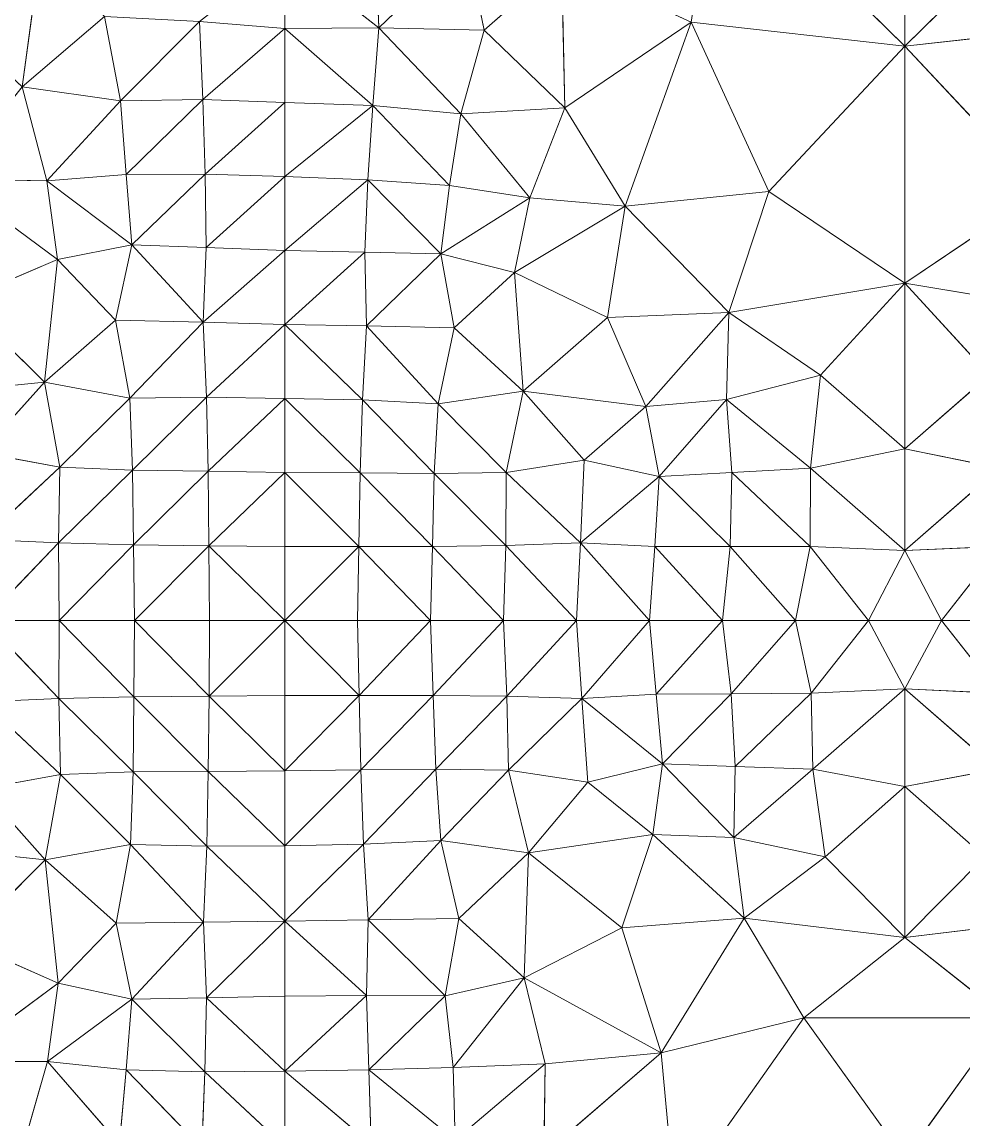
# Model space of a CAD drawing. Header units: metres. Extents: x 0 to 8, y 0 to 4.
# Drawn here: x 0.8941 to 1.2734, y 1.7989 to 2.2414 of the extents above; entities that cross this region are included whole.
import ezdxf

# ---------------------------------------------------------------- set-up
doc = ezdxf.new("R2010")
doc.units = ezdxf.units.M
doc.header["$MEASUREMENT"] = 0
for name, color, linetype, lineweight in [('DL_FE_MESH', 134, 'Continuous', 0), ('DL_FE_MESH_CELLS_3', 132, 'Continuous', 0), ('DL_FE_MESH_CELLS_4', 132, 'Continuous', 0), ('DL_FE_MESH_CELLS_6', 132, 'Continuous', 0), ('DL_FE_MESH_CELLS_7', 132, 'Continuous', 0), ('DL_TOPOLOGY', 7, 'Continuous', 0)]:
    doc.layers.add(name, color=color, linetype=linetype, lineweight=lineweight)

msp = doc.modelspace()

# ---------------------------------------------------------------- linework, layer by layer
at = {"layer": 'DL_FE_MESH'}
for p, q in [((1.16381, 2.24128), (1.17392, 2.30652)), ((1.25, 2.23162), (1.17392, 2.30652)), ((1.32608, 2.30652), (1.25, 2.23162)), ((1.25, 2.23162), (1.25, 2.30425)), ((0.90191, 2.27223), (0.89422, 2.21527)), ((1.038, 2.23905), (1.03659, 2.2714)), ((1.07322, 2.27305), (1.038, 2.23905)), ((1.08039, 2.23814), (1.07322, 2.27305)), ((1.038, 2.23905), (1, 2.26866)), ((1.08039, 2.23814), (1.11163, 2.26553)), ((1.11163, 2.26553), (1.11298, 2.20674)), ((1.16381, 2.24128), (1.11163, 2.26553)), ((0.89422, 2.21527), (0.85321, 2.25358)), ((0.89422, 2.21527), (0.92739, 2.24364)), ((0.93379, 2.20954), (0.92739, 2.24364)), ((0.96571, 2.24154), (0.93379, 2.20954)), ((1, 2.23881), (0.96571, 2.24154)), ((0.96571, 2.24154), (0.96695, 2.21014)), ((1, 2.23881), (1.038, 2.23905)), ((1.03551, 2.20765), (1.038, 2.23905)), ((1.038, 2.23905), (1.08039, 2.23814)), ((1.07094, 2.20431), (1.038, 2.23905)), ((1.11298, 2.20674), (1.16381, 2.24128)), ((1.13729, 2.16714), (1.16381, 2.24128)), ((1.19519, 2.17305), (1.16381, 2.24128)), ((1.16381, 2.24128), (1.25, 2.23162)), ((1.25, 2.23162), (1.33619, 2.24128)), ((0.96695, 2.21014), (1, 2.23881)), ((1.03551, 2.20765), (1, 2.23881)), ((1.07094, 2.20431), (1.08039, 2.23814)), ((1.11298, 2.20674), (1.08039, 2.23814)), ((1.19519, 2.17305), (1.25, 2.23162)), ((1.25, 2.23162), (1.25, 2.13606)), ((1.30481, 2.17305), (1.25, 2.23162)), ((0.86463, 2.17802), (0.89422, 2.21527)), ((0.90416, 2.17736), (0.89422, 2.21527)), ((0.93379, 2.20954), (0.89422, 2.21527)), ((0.93379, 2.20954), (0.90416, 2.17736)), ((0.93379, 2.20954), (0.96695, 2.21014)), ((0.93614, 2.17984), (0.93379, 2.20954)), ((0.96695, 2.21014), (0.93614, 2.17984)), ((1, 2.20896), (0.96695, 2.21014)), ((0.96695, 2.21014), (0.96793, 2.17998)), ((0.96793, 2.17998), (1, 2.20896)), ((1, 2.20896), (1.03551, 2.20765)), ((1.03551, 2.20765), (1, 2.1791)), ((1.03347, 2.17779), (1.03551, 2.20765)), ((1.03551, 2.20765), (1.07094, 2.20431)), ((1.06641, 2.17538), (1.03551, 2.20765)), ((1.06641, 2.17538), (1.07094, 2.20431)), ((1.07094, 2.20431), (1.11298, 2.20674)), ((1.09876, 2.17051), (1.07094, 2.20431)), ((1.09876, 2.17051), (1.11298, 2.20674)), ((1.13729, 2.16714), (1.11298, 2.20674)), ((0.9084, 2.1456), (0.86463, 2.17802)), ((0.90416, 2.17736), (0.86463, 2.17802)), ((0.90416, 2.17736), (0.93614, 2.17984)), ((0.9084, 2.1456), (0.90416, 2.17736)), ((0.93831, 2.15147), (0.90416, 2.17736)), ((0.93614, 2.17984), (0.96793, 2.17998)), ((0.93831, 2.15147), (0.93614, 2.17984)), ((0.96793, 2.17998), (0.93831, 2.15147)), ((1, 2.1791), (0.96793, 2.17998)), ((0.96793, 2.17998), (0.96836, 2.15042)), ((0.96836, 2.15042), (1, 2.1791)), ((1, 2.1791), (1.03347, 2.17779)), ((1.03347, 2.17779), (1, 2.14925)), ((1.0323, 2.14861), (1.03347, 2.17779)), ((1.03347, 2.17779), (1.06641, 2.17538)), ((1.06291, 2.14788), (1.03347, 2.17779)), ((1.06291, 2.14788), (1.06641, 2.17538)), ((1.06641, 2.17538), (1.09876, 2.17051)), ((1.13729, 2.16714), (1.19519, 2.17305)), ((1.17906, 2.12422), (1.19519, 2.17305)), ((1.25, 2.13606), (1.19519, 2.17305)), ((1.25, 2.13606), (1.30481, 2.17305)), ((1.09876, 2.17051), (1.06291, 2.14788)), ((1.09258, 2.14041), (1.09876, 2.17051)), ((1.09876, 2.17051), (1.13729, 2.16714)), ((1.09258, 2.14041), (1.13729, 2.16714)), ((1.13014, 2.12226), (1.13729, 2.16714)), ((1.17906, 2.12422), (1.13729, 2.16714)), ((0.9084, 2.1456), (0.93831, 2.15147)), ((0.93183, 2.12119), (0.93831, 2.15147)), ((0.93831, 2.15147), (0.96836, 2.15042)), ((0.96712, 2.12037), (0.93831, 2.15147)), ((0.96836, 2.15042), (0.96712, 2.12037)), ((0.96712, 2.12037), (1, 2.14925)), ((1, 2.14925), (0.96836, 2.15042)), ((1, 2.14925), (1.0323, 2.14861)), ((1.0323, 2.14861), (1, 2.1194)), ((1.03299, 2.11885), (1.0323, 2.14861)), ((1.0323, 2.14861), (1.06291, 2.14788)), ((1.06291, 2.14788), (1.03299, 2.11885)), ((1.0683, 2.118), (1.06291, 2.14788)), ((1.06291, 2.14788), (1.09258, 2.14041)), ((0.86987, 2.12913), (0.9084, 2.1456)), ((0.9084, 2.1456), (0.90313, 2.09606)), ((0.93183, 2.12119), (0.9084, 2.1456)), ((1.0683, 2.118), (1.09258, 2.14041)), ((1.09258, 2.14041), (1.09609, 2.09256)), ((1.13014, 2.12226), (1.09258, 2.14041)), ((1.17906, 2.12422), (1.25, 2.13606)), ((1.216, 2.09891), (1.25, 2.13606)), ((1.25, 2.13606), (1.25, 2.06918)), ((1.284, 2.09891), (1.25, 2.13606)), ((1.32094, 2.12422), (1.25, 2.13606)), ((0.90313, 2.09606), (0.86987, 2.12913)), ((1.13014, 2.12226), (1.17906, 2.12422)), ((1.14563, 2.08629), (1.17906, 2.12422)), ((1.17812, 2.08911), (1.17906, 2.12422)), ((1.17906, 2.12422), (1.216, 2.09891)), ((0.90313, 2.09606), (0.93183, 2.12119)), ((0.93759, 2.08965), (0.93183, 2.12119)), ((0.93183, 2.12119), (0.96712, 2.12037)), ((0.96712, 2.12037), (0.93759, 2.08965)), ((1, 2.1194), (0.96712, 2.12037)), ((0.96712, 2.12037), (0.96842, 2.09003)), ((1.09609, 2.09256), (1.13014, 2.12226)), ((1.14563, 2.08629), (1.13014, 2.12226)), ((0.96842, 2.09003), (1, 2.1194)), ((1, 2.1194), (1.03299, 2.11885)), ((1.03133, 2.08894), (1, 2.1194)), ((1.03133, 2.08894), (1.03299, 2.11885)), ((1.03299, 2.11885), (1.0683, 2.118)), ((1.06186, 2.08745), (1.03299, 2.11885)), ((1.06186, 2.08745), (1.0683, 2.118)), ((1.09609, 2.09256), (1.0683, 2.118)), ((1.17812, 2.08911), (1.216, 2.09891)), ((1.21201, 2.06147), (1.216, 2.09891)), ((1.25, 2.06918), (1.216, 2.09891)), ((1.25, 2.06918), (1.284, 2.09891)), ((0.90313, 2.09606), (0.85319, 2.09114)), ((0.87762, 2.06772), (0.90313, 2.09606)), ((0.90313, 2.09606), (0.90938, 2.06183)), ((0.93759, 2.08965), (0.90313, 2.09606)), ((0.93759, 2.08965), (0.90938, 2.06183)), ((0.93759, 2.08965), (0.96842, 2.09003)), ((0.93869, 2.06065), (0.93759, 2.08965)), ((0.96842, 2.09003), (0.93869, 2.06065)), ((1, 2.08955), (0.96842, 2.09003)), ((0.96842, 2.09003), (0.96909, 2.0602)), ((0.96909, 2.0602), (1, 2.08955)), ((1, 2.08955), (1.03133, 2.08894)), ((1.03041, 2.0595), (1, 2.08955)), ((1.03041, 2.0595), (1.03133, 2.08894)), ((1.03133, 2.08894), (1.06186, 2.08745)), ((1.06031, 2.05925), (1.03133, 2.08894)), ((1.06186, 2.08745), (1.09609, 2.09256)), ((1.08923, 2.05971), (1.09609, 2.09256)), ((1.12068, 2.06473), (1.09609, 2.09256)), ((1.14563, 2.08629), (1.09609, 2.09256)), ((1.14563, 2.08629), (1.17812, 2.08911)), ((1.17812, 2.08911), (1.1509, 2.05803)), ((1.18022, 2.05967), (1.17812, 2.08911)), ((1.21201, 2.06147), (1.17812, 2.08911)), ((1.06031, 2.05925), (1.06186, 2.08745)), ((1.08923, 2.05971), (1.06186, 2.08745)), ((1.12068, 2.06473), (1.14563, 2.08629)), ((1.1509, 2.05803), (1.14563, 2.08629)), ((0.90938, 2.06183), (0.87762, 2.06772)), ((1.21201, 2.06147), (1.25, 2.06918)), ((1.25, 2.02819), (1.25, 2.06918)), ((1.28799, 2.06147), (1.25, 2.06918)), ((1.08923, 2.05971), (1.12068, 2.06473)), ((1.11924, 2.03127), (1.12068, 2.06473)), ((1.12068, 2.06473), (1.1509, 2.05803)), ((0.90938, 2.06183), (0.87812, 2.03267)), ((0.90882, 2.0313), (0.90938, 2.06183)), ((0.93869, 2.06065), (0.90882, 2.0313)), ((0.90938, 2.06183), (0.93869, 2.06065)), ((0.93903, 2.03058), (0.93869, 2.06065)), ((0.93869, 2.06065), (0.96909, 2.0602)), ((0.96909, 2.0602), (0.93903, 2.03058)), ((1, 2.0597), (0.96909, 2.0602)), ((0.96909, 2.0602), (0.96943, 2.03018)), ((0.96943, 2.03018), (1, 2.0597)), ((1, 2.0597), (1.03041, 2.0595)), ((1.02986, 2.02984), (1, 2.0597)), ((1.02986, 2.02984), (1.03041, 2.0595)), ((1.03041, 2.0595), (1.06031, 2.05925)), ((1.05957, 2.0299), (1.03041, 2.0595)), ((1.05957, 2.0299), (1.06031, 2.05925)), ((1.06031, 2.05925), (1.08923, 2.05971)), ((1.08912, 2.03028), (1.06031, 2.05925)), ((1.08912, 2.03028), (1.08923, 2.05971)), ((1.11924, 2.03127), (1.08923, 2.05971)), ((1.1509, 2.05803), (1.11924, 2.03127)), ((1.14925, 2.02983), (1.1509, 2.05803)), ((1.1509, 2.05803), (1.18022, 2.05967)), ((1.17951, 2.02984), (1.1509, 2.05803)), ((1.17951, 2.02984), (1.18022, 2.05967)), ((1.18022, 2.05967), (1.21201, 2.06147)), ((1.21188, 2.02988), (1.18022, 2.05967)), ((1.21188, 2.02988), (1.21201, 2.06147)), ((1.25, 2.02819), (1.21201, 2.06147)), ((1.28799, 2.06147), (1.25, 2.02819)), ((0.90882, 2.0313), (0.87812, 2.03267)), ((0.90882, 2.0313), (0.87879, 2)), ((0.90909, 2), (0.90882, 2.0313)), ((0.93903, 2.03058), (0.90882, 2.0313)), ((1.11924, 2.03127), (1.08912, 2.03028)), ((1.11765, 2), (1.11924, 2.03127)), ((1.11924, 2.03127), (1.14706, 2)), ((1.14925, 2.02983), (1.11924, 2.03127)), ((0.93903, 2.03058), (0.90909, 2)), ((0.93939, 2), (0.93903, 2.03058)), ((0.96943, 2.03018), (0.93903, 2.03058)), ((0.96943, 2.03018), (0.93939, 2)), ((1, 2.02985), (0.96943, 2.03018)), ((0.96943, 2.03018), (1, 2)), ((0.96943, 2.03018), (0.9697, 2)), ((1, 2.02985), (1.02986, 2.02984)), ((1.02986, 2.02984), (1, 2)), ((1.02941, 2), (1.02986, 2.02984)), ((1.05957, 2.0299), (1.02986, 2.02984)), ((1.02986, 2.02984), (1.05882, 2)), ((1.05882, 2), (1.05957, 2.0299)), ((1.08912, 2.03028), (1.05957, 2.0299)), ((1.05957, 2.0299), (1.08824, 2)), ((1.08824, 2), (1.08912, 2.03028)), ((1.08912, 2.03028), (1.11765, 2)), ((1.14706, 2), (1.14925, 2.02983)), ((1.17951, 2.02984), (1.14925, 2.02983)), ((1.14925, 2.02983), (1.17647, 2)), ((1.17647, 2), (1.17951, 2.02984)), ((1.21188, 2.02988), (1.17951, 2.02984)), ((1.17951, 2.02984), (1.20588, 2)), ((1.20588, 2), (1.21188, 2.02988)), ((1.23529, 2), (1.21188, 2.02988)), ((1.25, 2.02819), (1.21188, 2.02988)), ((1.23529, 2), (1.25, 2.02819)), ((1.28812, 2.02988), (1.25, 2.02819)), ((1.26471, 2), (1.25, 2.02819)), ((1.28812, 2.02988), (1.26471, 2)), ((0.90896, 1.96856), (0.87879, 2)), ((0.90909, 2), (0.90896, 1.96856)), ((0.93914, 1.9692), (0.90909, 2)), ((0.93939, 2), (0.93914, 1.9692)), ((0.96949, 1.96949), (0.93939, 2)), ((0.96949, 1.96949), (1, 2)), ((0.9697, 2), (0.96949, 1.96949)), ((1.02995, 1.96978), (1, 2)), ((1.02941, 2), (1.02995, 1.96978)), ((1.02995, 1.96978), (1.05882, 2)), ((1.05882, 2), (1.05978, 1.96978)), ((1.05978, 1.96978), (1.08824, 2)), ((1.08824, 2), (1.08948, 1.96945)), ((1.08948, 1.96945), (1.11765, 2)), ((1.11765, 2), (1.11975, 1.96858)), ((1.11975, 1.96858), (1.14706, 2)), ((1.14706, 2), (1.14976, 1.97023)), ((1.14976, 1.97023), (1.17647, 2)), ((1.17647, 2), (1.17999, 1.97046)), ((1.17999, 1.97046), (1.20588, 2)), ((1.20588, 2), (1.21219, 1.97065)), ((1.21219, 1.97065), (1.23529, 2)), ((1.23529, 2), (1.25, 1.9724)), ((1.26471, 2), (1.25, 1.9724)), ((1.26471, 2), (1.28781, 1.97065)), ((0.90896, 1.96856), (0.93914, 1.9692)), ((0.93914, 1.9692), (0.93891, 1.93891)), ((0.96949, 1.96949), (0.93914, 1.9692)), ((0.9692, 1.93914), (0.93914, 1.9692)), ((0.9692, 1.93914), (0.96949, 1.96949)), ((1, 1.9697), (0.96949, 1.96949)), ((0.96949, 1.96949), (1, 1.93939)), ((1, 1.9697), (1.02995, 1.96978)), ((1.02995, 1.96978), (1, 1.93939)), ((1.02995, 1.96978), (1.05978, 1.96978)), ((1.03065, 1.93971), (1.02995, 1.96978)), ((1.05978, 1.96978), (1.03065, 1.93971)), ((1.05978, 1.96978), (1.08948, 1.96945)), ((1.06087, 1.94004), (1.05978, 1.96978)), ((1.08948, 1.96945), (1.06087, 1.94004)), ((1.08948, 1.96945), (1.11975, 1.96858)), ((1.0902, 1.93962), (1.08948, 1.96945)), ((1.11975, 1.96858), (1.14976, 1.97023)), ((1.14976, 1.97023), (1.17999, 1.97046)), ((1.15227, 1.94213), (1.14976, 1.97023)), ((1.17999, 1.97046), (1.15227, 1.94213)), ((1.17999, 1.97046), (1.21219, 1.97065)), ((1.18154, 1.94115), (1.17999, 1.97046)), ((1.21219, 1.97065), (1.18154, 1.94115)), ((1.21219, 1.97065), (1.25, 1.9724)), ((1.21293, 1.94005), (1.21219, 1.97065)), ((1.25, 1.9724), (1.21293, 1.94005)), ((1.25, 1.9724), (1.28781, 1.97065)), ((1.25, 1.93302), (1.25, 1.9724)), ((1.28707, 1.94005), (1.25, 1.9724)), ((0.87827, 1.96725), (0.90896, 1.96856)), ((0.90965, 1.93787), (0.87827, 1.96725)), ((0.90965, 1.93787), (0.90896, 1.96856)), ((0.93891, 1.93891), (0.90896, 1.96856)), ((1.11975, 1.96858), (1.0902, 1.93962)), ((1.12214, 1.93486), (1.11975, 1.96858)), ((1.15227, 1.94213), (1.11975, 1.96858)), ((0.93891, 1.93891), (0.90965, 1.93787)), ((0.93787, 1.90965), (0.93891, 1.93891)), ((0.93891, 1.93891), (0.9692, 1.93914)), ((0.96856, 1.90896), (0.93891, 1.93891)), ((0.96856, 1.90896), (0.9692, 1.93914)), ((1, 1.93939), (0.9692, 1.93914)), ((0.9692, 1.93914), (1, 1.90909)), ((1, 1.93939), (1.03065, 1.93971)), ((1.03065, 1.93971), (1, 1.90909)), ((1.06087, 1.94004), (1.03065, 1.93971)), ((1.03065, 1.93971), (1.03179, 1.90978)), ((1.06087, 1.94004), (1.03179, 1.90978)), ((1.06296, 1.91131), (1.06087, 1.94004)), ((1.06087, 1.94004), (1.0902, 1.93962)), ((1.0902, 1.93962), (1.06296, 1.91131)), ((1.09828, 1.9063), (1.0902, 1.93962)), ((1.0902, 1.93962), (1.12214, 1.93486)), ((1.12214, 1.93486), (1.15227, 1.94213)), ((1.14841, 1.91364), (1.15227, 1.94213)), ((1.15227, 1.94213), (1.18154, 1.94115)), ((1.18106, 1.91249), (1.15227, 1.94213)), ((1.18106, 1.91249), (1.18154, 1.94115)), ((1.21293, 1.94005), (1.18106, 1.91249)), ((1.18154, 1.94115), (1.21293, 1.94005)), ((1.21781, 1.90473), (1.21293, 1.94005)), ((1.21293, 1.94005), (1.25, 1.93302)), ((1.25, 1.93302), (1.28707, 1.94005)), ((0.87792, 1.93208), (0.90965, 1.93787)), ((0.90965, 1.93787), (0.90349, 1.90349)), ((0.93787, 1.90965), (0.90965, 1.93787)), ((1.09828, 1.9063), (1.12214, 1.93486)), ((1.14841, 1.91364), (1.12214, 1.93486)), ((0.90349, 1.90349), (0.87792, 1.93208)), ((1.21781, 1.90473), (1.25, 1.93302)), ((1.25, 1.93302), (1.25, 1.87214)), ((1.28219, 1.90473), (1.25, 1.93302)), ((1.14841, 1.91364), (1.09828, 1.9063)), ((1.13596, 1.87602), (1.14841, 1.91364)), ((1.18526, 1.87995), (1.14841, 1.91364)), ((1.18106, 1.91249), (1.14841, 1.91364)), ((1.18526, 1.87995), (1.18106, 1.91249)), ((1.18106, 1.91249), (1.21781, 1.90473)), ((0.90349, 1.90349), (0.85369, 1.90869)), ((0.90349, 1.90349), (0.93787, 1.90965)), ((0.93208, 1.87792), (0.93787, 1.90965)), ((0.93787, 1.90965), (0.96856, 1.90896)), ((0.96725, 1.87827), (0.93787, 1.90965)), ((0.96856, 1.90896), (0.96725, 1.87827)), ((1, 1.90909), (0.96856, 1.90896)), ((0.96856, 1.90896), (1, 1.87879)), ((1, 1.90909), (1.03179, 1.90978)), ((1.03179, 1.90978), (1, 1.87879)), ((1.03179, 1.90978), (1.06296, 1.91131)), ((1.03369, 1.87922), (1.03179, 1.90978)), ((1.06296, 1.91131), (1.03369, 1.87922)), ((1.0702, 1.87985), (1.06296, 1.91131)), ((1.06296, 1.91131), (1.09828, 1.9063)), ((0.87056, 1.87056), (0.90349, 1.90349)), ((0.90349, 1.90349), (0.90869, 1.85369)), ((0.93208, 1.87792), (0.90349, 1.90349)), ((1.0702, 1.87985), (1.09828, 1.9063)), ((1.09828, 1.9063), (1.09651, 1.85585)), ((1.13596, 1.87602), (1.09828, 1.9063)), ((1.18526, 1.87995), (1.21781, 1.90473)), ((1.25, 1.87214), (1.21781, 1.90473)), ((1.25, 1.87214), (1.28219, 1.90473)), ((0.90869, 1.85369), (0.93208, 1.87792)), ((0.93208, 1.87792), (0.96725, 1.87827)), ((0.93842, 1.84733), (0.93208, 1.87792)), ((0.96725, 1.87827), (0.93842, 1.84733)), ((1, 1.87879), (0.96725, 1.87827)), ((0.96725, 1.87827), (0.96841, 1.84784)), ((0.96841, 1.84784), (1, 1.87879)), ((1, 1.87879), (1.03369, 1.87922)), ((1.033, 1.84871), (1, 1.87879)), ((1.033, 1.84871), (1.03369, 1.87922)), ((1.03369, 1.87922), (1.0702, 1.87985)), ((1.06472, 1.8486), (1.03369, 1.87922)), ((1.06472, 1.8486), (1.0702, 1.87985)), ((1.09651, 1.85585), (1.0702, 1.87985)), ((1.18526, 1.87995), (1.13596, 1.87602)), ((1.18526, 1.87995), (1.1517, 1.82562)), ((1.2092, 1.83981), (1.18526, 1.87995)), ((1.25, 1.87214), (1.18526, 1.87995)), ((1.31474, 1.87995), (1.25, 1.87214)), ((1.09651, 1.85585), (1.13596, 1.87602)), ((1.1517, 1.82562), (1.13596, 1.87602)), ((1.2092, 1.83981), (1.25, 1.87214)), ((1.2908, 1.83981), (1.25, 1.87214)), ((0.90869, 1.85369), (0.87056, 1.87056)), ((1.06472, 1.8486), (1.09651, 1.85585)), ((1.09651, 1.85585), (1.06794, 1.81968)), ((1.10504, 1.82126), (1.09651, 1.85585)), ((1.1517, 1.82562), (1.09651, 1.85585)), ((0.86597, 1.82214), (0.90869, 1.85369)), ((0.90432, 1.8222), (0.90869, 1.85369)), ((0.93842, 1.84733), (0.90869, 1.85369)), ((0.93842, 1.84733), (0.90432, 1.8222)), ((0.93606, 1.81877), (0.93842, 1.84733)), ((0.93842, 1.84733), (0.96841, 1.84784)), ((0.96784, 1.81792), (0.93842, 1.84733)), ((0.96841, 1.84784), (0.96784, 1.81792)), ((1, 1.84848), (0.96841, 1.84784)), ((0.96841, 1.84784), (1, 1.81818)), ((1, 1.84848), (1.033, 1.84871)), ((1.033, 1.84871), (1, 1.81818)), ((1.03387, 1.81876), (1.033, 1.84871)), ((1.033, 1.84871), (1.06472, 1.8486)), ((1.06472, 1.8486), (1.03387, 1.81876)), ((1.06794, 1.81968), (1.06472, 1.8486)), ((1.1517, 1.82562), (1.2092, 1.83981)), ((1.15721, 1.76589), (1.2092, 1.83981)), ((1.25, 1.78298), (1.2092, 1.83981)), ((1.2908, 1.83981), (1.2092, 1.83981)), ((1.25, 1.78298), (1.2908, 1.83981)), ((1.10446, 1.78488), (1.1517, 1.82562)), ((1.10504, 1.82126), (1.1517, 1.82562)), ((1.15721, 1.76589), (1.1517, 1.82562)), ((0.86597, 1.82214), (0.90432, 1.8222)), ((0.89394, 1.78556), (0.90432, 1.8222)), ((0.90432, 1.8222), (0.93606, 1.81877)), ((0.93336, 1.78885), (0.90432, 1.8222)), ((0.93336, 1.78885), (0.93606, 1.81877)), ((0.93606, 1.81877), (0.96784, 1.81792)), ((0.96661, 1.78738), (0.93606, 1.81877)), ((1, 1.81818), (1.03387, 1.81876)), ((1.03387, 1.81876), (1.06794, 1.81968)), ((1.03482, 1.78879), (1.03387, 1.81876)), ((1.06874, 1.79046), (1.03387, 1.81876)), ((1.06794, 1.81968), (1.10504, 1.82126)), ((1.06874, 1.79046), (1.06794, 1.81968)), ((1.10504, 1.82126), (1.06874, 1.79046)), ((1.10446, 1.78488), (1.10504, 1.82126)), ((0.96784, 1.81792), (0.96661, 1.78738)), ((1, 1.81818), (0.96784, 1.81792)), ((0.96784, 1.81792), (1, 1.78788)), ((1.03482, 1.78879), (1, 1.81818))]:
    msp.add_line(p, q, dxfattribs=at)
at = {"layer": 'DL_FE_MESH_CELLS_3'}
for points in [[(0.90896, 1.96856), (0.87879, 2), (0.87827, 1.96725)], [(0.93914, 1.9692), (0.90909, 2), (0.90896, 1.96856)], [(0.96949, 1.96949), (0.93939, 2), (0.93914, 1.9692)], [(0.90896, 1.96856), (0.93891, 1.93891), (0.93914, 1.9692)], [(0.93914, 1.9692), (0.93891, 1.93891), (0.9692, 1.93914)], [(0.93914, 1.9692), (0.9692, 1.93914), (0.96949, 1.96949)], [(1, 1.93939), (0.96949, 1.96949), (0.9692, 1.93914)], [(0.87827, 1.96725), (0.87792, 1.93208), (0.90965, 1.93787)], [(0.87827, 1.96725), (0.90965, 1.93787), (0.90896, 1.96856)], [(0.90896, 1.96856), (0.90965, 1.93787), (0.93891, 1.93891)], [(0.90965, 1.93787), (0.93787, 1.90965), (0.93891, 1.93891)], [(0.93891, 1.93891), (0.93787, 1.90965), (0.96856, 1.90896)], [(0.93891, 1.93891), (0.96856, 1.90896), (0.9692, 1.93914)], [(1, 1.90909), (0.9692, 1.93914), (0.96856, 1.90896)], [(0.87792, 1.93208), (0.90349, 1.90349), (0.90965, 1.93787)], [(0.90965, 1.93787), (0.90349, 1.90349), (0.93787, 1.90965)], [(0.85369, 1.90869), (0.90349, 1.90349), (0.87792, 1.93208)], [(0.85369, 1.90869), (0.87056, 1.87056), (0.90349, 1.90349)], [(0.90349, 1.90349), (0.93208, 1.87792), (0.93787, 1.90965)], [(0.93787, 1.90965), (0.93208, 1.87792), (0.96725, 1.87827)], [(0.93787, 1.90965), (0.96725, 1.87827), (0.96856, 1.90896)], [(1, 1.87879), (0.96856, 1.90896), (0.96725, 1.87827)], [(0.87056, 1.87056), (0.90869, 1.85369), (0.90349, 1.90349)], [(0.90349, 1.90349), (0.90869, 1.85369), (0.93208, 1.87792)], [(0.90869, 1.85369), (0.93842, 1.84733), (0.93208, 1.87792)], [(0.93208, 1.87792), (0.93842, 1.84733), (0.96725, 1.87827)], [(0.96725, 1.87827), (0.93842, 1.84733), (0.96841, 1.84784)], [(0.96841, 1.84784), (1, 1.87879), (0.96725, 1.87827)], [(0.90869, 1.85369), (0.87056, 1.87056), (0.86597, 1.82214)], [(0.90869, 1.85369), (0.86597, 1.82214), (0.90432, 1.8222)], [(0.90869, 1.85369), (0.90432, 1.8222), (0.93842, 1.84733)], [(0.93842, 1.84733), (0.90432, 1.8222), (0.93606, 1.81877)], [(0.93842, 1.84733), (0.93606, 1.81877), (0.96784, 1.81792)], [(0.93842, 1.84733), (0.96784, 1.81792), (0.96841, 1.84784)], [(1, 1.81818), (0.96841, 1.84784), (0.96784, 1.81792)], [(0.86597, 1.82214), (0.89394, 1.78556), (0.90432, 1.8222)], [(0.90432, 1.8222), (0.89394, 1.78556), (0.93336, 1.78885)], [(0.90432, 1.8222), (0.93336, 1.78885), (0.93606, 1.81877)], [(0.93606, 1.81877), (0.93336, 1.78885), (0.96661, 1.78738)], [(0.93606, 1.81877), (0.96661, 1.78738), (0.96784, 1.81792)], [(1, 1.78788), (0.96784, 1.81792), (0.96661, 1.78738)]]:
    msp.add_3dface(points, dxfattribs=at)
for points, invisible_edges in [([(0.90909, 2), (0.87879, 2), (0.90896, 1.96856)], 1), ([(0.93939, 2), (0.90909, 2), (0.93914, 1.9692)], 1), ([(0.9697, 2), (0.93939, 2), (0.96949, 1.96949)], 1), ([(0.96949, 1.96949), (1, 2), (0.9697, 2)], 2), ([(1, 1.9697), (1, 2), (0.96949, 1.96949)], 1), ([(1, 1.93939), (1, 1.9697), (0.96949, 1.96949)], 1), ([(1, 1.90909), (1, 1.93939), (0.9692, 1.93914)], 1), ([(1, 1.87879), (1, 1.90909), (0.96856, 1.90896)], 1), ([(1, 1.84848), (1, 1.87879), (0.96841, 1.84784)], 1), ([(1, 1.81818), (1, 1.84848), (0.96841, 1.84784)], 1), ([(1, 1.78788), (1, 1.81818), (0.96784, 1.81792)], 1)]:
    msp.add_3dface(points, dxfattribs=dict(at, invisible_edges=invisible_edges))
at = {"layer": 'DL_FE_MESH_CELLS_4'}
for points in [[(0.85321, 2.25358), (0.89422, 2.21527), (0.90191, 2.27223)], [(0.90191, 2.27223), (0.89422, 2.21527), (0.92739, 2.24364)], [(0.85321, 2.25358), (0.86463, 2.17802), (0.89422, 2.21527)], [(0.89422, 2.21527), (0.93379, 2.20954), (0.92739, 2.24364)], [(0.92739, 2.24364), (0.93379, 2.20954), (0.96571, 2.24154)], [(0.96571, 2.24154), (0.93379, 2.20954), (0.96695, 2.21014)], [(0.96695, 2.21014), (1, 2.23881), (0.96571, 2.24154)], [(0.86463, 2.17802), (0.90416, 2.17736), (0.89422, 2.21527)], [(0.89422, 2.21527), (0.90416, 2.17736), (0.93379, 2.20954)], [(0.93379, 2.20954), (0.90416, 2.17736), (0.93614, 2.17984)], [(0.93379, 2.20954), (0.93614, 2.17984), (0.96695, 2.21014)], [(0.96695, 2.21014), (0.93614, 2.17984), (0.96793, 2.17998)], [(0.96793, 2.17998), (1, 2.20896), (0.96695, 2.21014)], [(0.9084, 2.1456), (0.86463, 2.17802), (0.86987, 2.12913)], [(0.90416, 2.17736), (0.86463, 2.17802), (0.9084, 2.1456)], [(0.90416, 2.17736), (0.93831, 2.15147), (0.93614, 2.17984)], [(0.90416, 2.17736), (0.9084, 2.1456), (0.93831, 2.15147)], [(0.93614, 2.17984), (0.93831, 2.15147), (0.96793, 2.17998)], [(0.96793, 2.17998), (0.93831, 2.15147), (0.96836, 2.15042)], [(0.96836, 2.15042), (1, 2.1791), (0.96793, 2.17998)], [(0.9084, 2.1456), (0.93183, 2.12119), (0.93831, 2.15147)], [(0.93831, 2.15147), (0.93183, 2.12119), (0.96712, 2.12037)], [(0.93831, 2.15147), (0.96712, 2.12037), (0.96836, 2.15042)], [(0.96712, 2.12037), (1, 2.14925), (0.96836, 2.15042)], [(0.86987, 2.12913), (0.90313, 2.09606), (0.9084, 2.1456)], [(0.9084, 2.1456), (0.90313, 2.09606), (0.93183, 2.12119)], [(0.85319, 2.09114), (0.90313, 2.09606), (0.86987, 2.12913)], [(0.90313, 2.09606), (0.93759, 2.08965), (0.93183, 2.12119)], [(0.93183, 2.12119), (0.93759, 2.08965), (0.96712, 2.12037)], [(0.96712, 2.12037), (0.93759, 2.08965), (0.96842, 2.09003)], [(0.96842, 2.09003), (1, 2.1194), (0.96712, 2.12037)], [(0.85319, 2.09114), (0.87762, 2.06772), (0.90313, 2.09606)], [(0.87762, 2.06772), (0.90938, 2.06183), (0.90313, 2.09606)], [(0.90313, 2.09606), (0.90938, 2.06183), (0.93759, 2.08965)], [(0.93759, 2.08965), (0.90938, 2.06183), (0.93869, 2.06065)], [(0.93759, 2.08965), (0.93869, 2.06065), (0.96842, 2.09003)], [(0.96842, 2.09003), (0.93869, 2.06065), (0.96909, 2.0602)], [(0.96909, 2.0602), (1, 2.08955), (0.96842, 2.09003)], [(0.87762, 2.06772), (0.87812, 2.03267), (0.90938, 2.06183)], [(0.90938, 2.06183), (0.87812, 2.03267), (0.90882, 2.0313)], [(0.90938, 2.06183), (0.90882, 2.0313), (0.93869, 2.06065)], [(0.93869, 2.06065), (0.90882, 2.0313), (0.93903, 2.03058)], [(0.93869, 2.06065), (0.93903, 2.03058), (0.96909, 2.0602)], [(0.96909, 2.0602), (0.93903, 2.03058), (0.96943, 2.03018)], [(0.96943, 2.03018), (1, 2.0597), (0.96909, 2.0602)], [(0.87879, 2), (0.90882, 2.0313), (0.87812, 2.03267)], [(0.90909, 2), (0.93903, 2.03058), (0.90882, 2.0313)], [(0.93939, 2), (0.96943, 2.03018), (0.93903, 2.03058)]]:
    msp.add_3dface(points, dxfattribs=at)
for points, invisible_edges in [([(1, 2.23881), (1, 2.26866), (0.96571, 2.24154)], 1), ([(1, 2.20896), (1, 2.23881), (0.96695, 2.21014)], 1), ([(1, 2.1791), (1, 2.20896), (0.96793, 2.17998)], 1), ([(1, 2.14925), (1, 2.1791), (0.96836, 2.15042)], 1), ([(1, 2.1194), (1, 2.14925), (0.96712, 2.12037)], 1), ([(1, 2.08955), (1, 2.1194), (0.96842, 2.09003)], 1), ([(1, 2.0597), (1, 2.08955), (0.96909, 2.0602)], 1), ([(1, 2.02985), (1, 2.0597), (0.96943, 2.03018)], 1), ([(0.87879, 2), (0.90909, 2), (0.90882, 2.0313)], 1), ([(0.90909, 2), (0.93939, 2), (0.93903, 2.03058)], 1), ([(0.93939, 2), (0.9697, 2), (0.96943, 2.03018)], 1), ([(1, 2), (1, 2.02985), (0.96943, 2.03018)], 1), ([(1, 2), (0.96943, 2.03018), (0.9697, 2)], 4)]:
    msp.add_3dface(points, dxfattribs=dict(at, invisible_edges=invisible_edges))
at = {"layer": 'DL_FE_MESH_CELLS_6'}
for points in [[(1.17392, 2.30652), (1.11163, 2.26553), (1.16381, 2.24128)], [(1.17392, 2.30652), (1.16381, 2.24128), (1.25, 2.23162)], [(1.17392, 2.30652), (1.25, 2.23162), (1.25, 2.30425)], [(1.32608, 2.30652), (1.25, 2.23162), (1.33619, 2.24128)], [(1.25, 2.30425), (1.25, 2.23162), (1.32608, 2.30652)], [(1, 2.26866), (1.038, 2.23905), (1.03659, 2.2714)], [(1.03659, 2.2714), (1.038, 2.23905), (1.07322, 2.27305)], [(1.07322, 2.27305), (1.038, 2.23905), (1.08039, 2.23814)], [(1.07322, 2.27305), (1.08039, 2.23814), (1.11163, 2.26553)], [(1.08039, 2.23814), (1.11298, 2.20674), (1.11163, 2.26553)], [(1.11163, 2.26553), (1.11298, 2.20674), (1.16381, 2.24128)], [(1, 2.23881), (1.03551, 2.20765), (1.038, 2.23905)], [(1.038, 2.23905), (1.03551, 2.20765), (1.07094, 2.20431)], [(1.038, 2.23905), (1.07094, 2.20431), (1.08039, 2.23814)], [(1.16381, 2.24128), (1.11298, 2.20674), (1.13729, 2.16714)], [(1.16381, 2.24128), (1.13729, 2.16714), (1.19519, 2.17305)], [(1.16381, 2.24128), (1.19519, 2.17305), (1.25, 2.23162)], [(1.25, 2.23162), (1.30481, 2.17305), (1.33619, 2.24128)], [(1.08039, 2.23814), (1.07094, 2.20431), (1.11298, 2.20674)], [(1.19519, 2.17305), (1.25, 2.13606), (1.25, 2.23162)], [(1.25, 2.23162), (1.25, 2.13606), (1.30481, 2.17305)], [(1.03551, 2.20765), (1, 2.1791), (1.03347, 2.17779)], [(1.03551, 2.20765), (1.03347, 2.17779), (1.06641, 2.17538)], [(1.03551, 2.20765), (1.06641, 2.17538), (1.07094, 2.20431)], [(1.07094, 2.20431), (1.06641, 2.17538), (1.09876, 2.17051)], [(1.07094, 2.20431), (1.09876, 2.17051), (1.11298, 2.20674)], [(1.11298, 2.20674), (1.09876, 2.17051), (1.13729, 2.16714)], [(1.03347, 2.17779), (1, 2.14925), (1.0323, 2.14861)], [(1.03347, 2.17779), (1.0323, 2.14861), (1.06291, 2.14788)], [(1.03347, 2.17779), (1.06291, 2.14788), (1.06641, 2.17538)], [(1.06641, 2.17538), (1.06291, 2.14788), (1.09876, 2.17051)], [(1.13729, 2.16714), (1.17906, 2.12422), (1.19519, 2.17305)], [(1.25, 2.13606), (1.19519, 2.17305), (1.17906, 2.12422)], [(1.30481, 2.17305), (1.25, 2.13606), (1.32094, 2.12422)], [(1.09876, 2.17051), (1.06291, 2.14788), (1.09258, 2.14041)], [(1.13729, 2.16714), (1.09876, 2.17051), (1.09258, 2.14041)], [(1.13729, 2.16714), (1.09258, 2.14041), (1.13014, 2.12226)], [(1.13729, 2.16714), (1.13014, 2.12226), (1.17906, 2.12422)], [(1.0323, 2.14861), (1, 2.1194), (1.03299, 2.11885)], [(1.0323, 2.14861), (1.03299, 2.11885), (1.06291, 2.14788)], [(1.06291, 2.14788), (1.03299, 2.11885), (1.0683, 2.118)], [(1.06291, 2.14788), (1.0683, 2.118), (1.09258, 2.14041)], [(1.0683, 2.118), (1.09609, 2.09256), (1.09258, 2.14041)], [(1.09258, 2.14041), (1.09609, 2.09256), (1.13014, 2.12226)], [(1.25, 2.13606), (1.17906, 2.12422), (1.216, 2.09891)], [(1.216, 2.09891), (1.25, 2.06918), (1.25, 2.13606)], [(1.25, 2.13606), (1.25, 2.06918), (1.284, 2.09891)], [(1.32094, 2.12422), (1.25, 2.13606), (1.284, 2.09891)], [(1.17906, 2.12422), (1.13014, 2.12226), (1.14563, 2.08629)], [(1.17906, 2.12422), (1.14563, 2.08629), (1.17812, 2.08911)], [(1.17906, 2.12422), (1.17812, 2.08911), (1.216, 2.09891)], [(1.09609, 2.09256), (1.14563, 2.08629), (1.13014, 2.12226)], [(1, 2.1194), (1.03133, 2.08894), (1.03299, 2.11885)], [(1.03299, 2.11885), (1.03133, 2.08894), (1.06186, 2.08745)], [(1.03299, 2.11885), (1.06186, 2.08745), (1.0683, 2.118)], [(1.0683, 2.118), (1.06186, 2.08745), (1.09609, 2.09256)], [(1.17812, 2.08911), (1.21201, 2.06147), (1.216, 2.09891)], [(1.216, 2.09891), (1.21201, 2.06147), (1.25, 2.06918)], [(1.25, 2.06918), (1.28799, 2.06147), (1.284, 2.09891)], [(1, 2.08955), (1.03041, 2.0595), (1.03133, 2.08894)], [(1.03133, 2.08894), (1.03041, 2.0595), (1.06031, 2.05925)], [(1.03133, 2.08894), (1.06031, 2.05925), (1.06186, 2.08745)], [(1.06186, 2.08745), (1.08923, 2.05971), (1.09609, 2.09256)], [(1.09609, 2.09256), (1.08923, 2.05971), (1.12068, 2.06473)], [(1.09609, 2.09256), (1.12068, 2.06473), (1.14563, 2.08629)], [(1.14563, 2.08629), (1.1509, 2.05803), (1.17812, 2.08911)], [(1.17812, 2.08911), (1.1509, 2.05803), (1.18022, 2.05967)], [(1.17812, 2.08911), (1.18022, 2.05967), (1.21201, 2.06147)], [(1.06186, 2.08745), (1.06031, 2.05925), (1.08923, 2.05971)], [(1.12068, 2.06473), (1.1509, 2.05803), (1.14563, 2.08629)], [(1.21201, 2.06147), (1.25, 2.02819), (1.25, 2.06918)], [(1.25, 2.06918), (1.25, 2.02819), (1.28799, 2.06147)], [(1.08923, 2.05971), (1.11924, 2.03127), (1.12068, 2.06473)], [(1.12068, 2.06473), (1.11924, 2.03127), (1.1509, 2.05803)], [(1, 2.0597), (1.02986, 2.02984), (1.03041, 2.0595)], [(1.03041, 2.0595), (1.02986, 2.02984), (1.05957, 2.0299)], [(1.03041, 2.0595), (1.05957, 2.0299), (1.06031, 2.05925)], [(1.06031, 2.05925), (1.05957, 2.0299), (1.08912, 2.03028)], [(1.06031, 2.05925), (1.08912, 2.03028), (1.08923, 2.05971)], [(1.08923, 2.05971), (1.08912, 2.03028), (1.11924, 2.03127)], [(1.1509, 2.05803), (1.11924, 2.03127), (1.14925, 2.02983)], [(1.1509, 2.05803), (1.14925, 2.02983), (1.17951, 2.02984)], [(1.1509, 2.05803), (1.17951, 2.02984), (1.18022, 2.05967)], [(1.18022, 2.05967), (1.17951, 2.02984), (1.21188, 2.02988)], [(1.18022, 2.05967), (1.21188, 2.02988), (1.21201, 2.06147)], [(1.21201, 2.06147), (1.21188, 2.02988), (1.25, 2.02819)], [(1.28799, 2.06147), (1.25, 2.02819), (1.28812, 2.02988)], [(1.08912, 2.03028), (1.11765, 2), (1.11924, 2.03127)], [(1.11924, 2.03127), (1.14706, 2), (1.14925, 2.02983)], [(1.02986, 2.02984), (1.05882, 2), (1.05957, 2.0299)], [(1.05957, 2.0299), (1.08824, 2), (1.08912, 2.03028)], [(1.14925, 2.02983), (1.17647, 2), (1.17951, 2.02984)], [(1.17951, 2.02984), (1.20588, 2), (1.21188, 2.02988)], [(1.21188, 2.02988), (1.23529, 2), (1.25, 2.02819)], [(1.25, 2.02819), (1.26471, 2), (1.28812, 2.02988)]]:
    msp.add_3dface(points, dxfattribs=at)
for points, invisible_edges in [([(1, 2.26866), (1, 2.23881), (1.038, 2.23905)], 1), ([(1, 2.23881), (1, 2.20896), (1.03551, 2.20765)], 1), ([(1, 2.20896), (1, 2.1791), (1.03551, 2.20765)], 1), ([(1, 2.1791), (1, 2.14925), (1.03347, 2.17779)], 1), ([(1, 2.14925), (1, 2.1194), (1.0323, 2.14861)], 1), ([(1, 2.1194), (1, 2.08955), (1.03133, 2.08894)], 1), ([(1, 2.08955), (1, 2.0597), (1.03041, 2.0595)], 1), ([(1, 2.0597), (1, 2.02985), (1.02986, 2.02984)], 1), ([(1.11765, 2), (1.14706, 2), (1.11924, 2.03127)], 1), ([(1, 2.02985), (1, 2), (1.02986, 2.02984)], 1), ([(1.02986, 2.02984), (1, 2), (1.02941, 2)], 2), ([(1.02941, 2), (1.05882, 2), (1.02986, 2.02984)], 1), ([(1.05882, 2), (1.08824, 2), (1.05957, 2.0299)], 1), ([(1.08824, 2), (1.11765, 2), (1.08912, 2.03028)], 1), ([(1.14706, 2), (1.17647, 2), (1.14925, 2.02983)], 1), ([(1.17647, 2), (1.20588, 2), (1.17951, 2.02984)], 1), ([(1.21188, 2.02988), (1.20588, 2), (1.23529, 2)], 2), ([(1.23529, 2), (1.26471, 2), (1.25, 2.02819)], 1), ([(1.28812, 2.02988), (1.26471, 2), (1.29412, 2)], 2)]:
    msp.add_3dface(points, dxfattribs=dict(at, invisible_edges=invisible_edges))
at = {"layer": 'DL_FE_MESH_CELLS_7'}
for points, invisible_edges in [([(1.02995, 1.96978), (1, 2), (1, 1.9697)], 2), ([(1.02941, 2), (1, 2), (1.02995, 1.96978)], 1), ([(1.05882, 2), (1.02941, 2), (1.02995, 1.96978)], 1), ([(1.08824, 2), (1.05882, 2), (1.05978, 1.96978)], 1), ([(1.11765, 2), (1.08824, 2), (1.08948, 1.96945)], 1), ([(1.14706, 2), (1.11765, 2), (1.11975, 1.96858)], 1), ([(1.17647, 2), (1.14706, 2), (1.14976, 1.97023)], 1), ([(1.20588, 2), (1.17647, 2), (1.17999, 1.97046)], 1), ([(1.21219, 1.97065), (1.23529, 2), (1.20588, 2)], 2), ([(1.26471, 2), (1.23529, 2), (1.25, 1.9724)], 1), ([(1.28781, 1.97065), (1.29412, 2), (1.26471, 2)], 2), ([(1, 1.9697), (1, 1.93939), (1.02995, 1.96978)], 1), ([(1, 1.93939), (1, 1.90909), (1.03065, 1.93971)], 1), ([(1, 1.90909), (1, 1.87879), (1.03179, 1.90978)], 1), ([(1, 1.87879), (1, 1.84848), (1.033, 1.84871)], 1), ([(1, 1.84848), (1, 1.81818), (1.033, 1.84871)], 1), ([(1, 1.81818), (1, 1.78788), (1.03482, 1.78879)], 1)]:
    msp.add_3dface(points, dxfattribs=dict(at, invisible_edges=invisible_edges))
for points in [[(1.05882, 2), (1.02995, 1.96978), (1.05978, 1.96978)], [(1.08824, 2), (1.05978, 1.96978), (1.08948, 1.96945)], [(1.11765, 2), (1.08948, 1.96945), (1.11975, 1.96858)], [(1.14706, 2), (1.11975, 1.96858), (1.14976, 1.97023)], [(1.17647, 2), (1.14976, 1.97023), (1.17999, 1.97046)], [(1.20588, 2), (1.17999, 1.97046), (1.21219, 1.97065)], [(1.25, 1.9724), (1.23529, 2), (1.21219, 1.97065)], [(1.28781, 1.97065), (1.26471, 2), (1.25, 1.9724)], [(1.02995, 1.96978), (1, 1.93939), (1.03065, 1.93971)], [(1.02995, 1.96978), (1.03065, 1.93971), (1.05978, 1.96978)], [(1.05978, 1.96978), (1.03065, 1.93971), (1.06087, 1.94004)], [(1.05978, 1.96978), (1.06087, 1.94004), (1.08948, 1.96945)], [(1.08948, 1.96945), (1.06087, 1.94004), (1.0902, 1.93962)], [(1.08948, 1.96945), (1.0902, 1.93962), (1.11975, 1.96858)], [(1.11975, 1.96858), (1.15227, 1.94213), (1.14976, 1.97023)], [(1.14976, 1.97023), (1.15227, 1.94213), (1.17999, 1.97046)], [(1.17999, 1.97046), (1.15227, 1.94213), (1.18154, 1.94115)], [(1.17999, 1.97046), (1.18154, 1.94115), (1.21219, 1.97065)], [(1.21219, 1.97065), (1.18154, 1.94115), (1.21293, 1.94005)], [(1.21219, 1.97065), (1.21293, 1.94005), (1.25, 1.9724)], [(1.25, 1.9724), (1.21293, 1.94005), (1.25, 1.93302)], [(1.25, 1.9724), (1.25, 1.93302), (1.28707, 1.94005)], [(1.25, 1.9724), (1.28707, 1.94005), (1.28781, 1.97065)], [(1.11975, 1.96858), (1.0902, 1.93962), (1.12214, 1.93486)], [(1.11975, 1.96858), (1.12214, 1.93486), (1.15227, 1.94213)], [(1.03065, 1.93971), (1, 1.90909), (1.03179, 1.90978)], [(1.03065, 1.93971), (1.03179, 1.90978), (1.06087, 1.94004)], [(1.06087, 1.94004), (1.03179, 1.90978), (1.06296, 1.91131)], [(1.06087, 1.94004), (1.06296, 1.91131), (1.0902, 1.93962)], [(1.0902, 1.93962), (1.06296, 1.91131), (1.09828, 1.9063)], [(1.0902, 1.93962), (1.09828, 1.9063), (1.12214, 1.93486)], [(1.12214, 1.93486), (1.14841, 1.91364), (1.15227, 1.94213)], [(1.15227, 1.94213), (1.14841, 1.91364), (1.18106, 1.91249)], [(1.15227, 1.94213), (1.18106, 1.91249), (1.18154, 1.94115)], [(1.18154, 1.94115), (1.18106, 1.91249), (1.21293, 1.94005)], [(1.21293, 1.94005), (1.18106, 1.91249), (1.21781, 1.90473)], [(1.21293, 1.94005), (1.21781, 1.90473), (1.25, 1.93302)], [(1.25, 1.93302), (1.28219, 1.90473), (1.28707, 1.94005)], [(1.09828, 1.9063), (1.14841, 1.91364), (1.12214, 1.93486)], [(1.21781, 1.90473), (1.25, 1.87214), (1.25, 1.93302)], [(1.25, 1.93302), (1.25, 1.87214), (1.28219, 1.90473)], [(1.09828, 1.9063), (1.13596, 1.87602), (1.14841, 1.91364)], [(1.14841, 1.91364), (1.13596, 1.87602), (1.18526, 1.87995)], [(1.14841, 1.91364), (1.18526, 1.87995), (1.18106, 1.91249)], [(1.18106, 1.91249), (1.18526, 1.87995), (1.21781, 1.90473)], [(1.03179, 1.90978), (1, 1.87879), (1.03369, 1.87922)], [(1.03179, 1.90978), (1.03369, 1.87922), (1.06296, 1.91131)], [(1.06296, 1.91131), (1.03369, 1.87922), (1.0702, 1.87985)], [(1.06296, 1.91131), (1.0702, 1.87985), (1.09828, 1.9063)], [(1.0702, 1.87985), (1.09651, 1.85585), (1.09828, 1.9063)], [(1.09828, 1.9063), (1.09651, 1.85585), (1.13596, 1.87602)], [(1.21781, 1.90473), (1.18526, 1.87995), (1.25, 1.87214)], [(1.28219, 1.90473), (1.25, 1.87214), (1.31474, 1.87995)], [(1, 1.87879), (1.033, 1.84871), (1.03369, 1.87922)], [(1.03369, 1.87922), (1.033, 1.84871), (1.06472, 1.8486)], [(1.03369, 1.87922), (1.06472, 1.8486), (1.0702, 1.87985)], [(1.0702, 1.87985), (1.06472, 1.8486), (1.09651, 1.85585)], [(1.13596, 1.87602), (1.1517, 1.82562), (1.18526, 1.87995)], [(1.18526, 1.87995), (1.1517, 1.82562), (1.2092, 1.83981)], [(1.25, 1.87214), (1.18526, 1.87995), (1.2092, 1.83981)], [(1.31474, 1.87995), (1.25, 1.87214), (1.2908, 1.83981)], [(1.13596, 1.87602), (1.09651, 1.85585), (1.1517, 1.82562)], [(1.2092, 1.83981), (1.2908, 1.83981), (1.25, 1.87214)], [(1.06472, 1.8486), (1.06794, 1.81968), (1.09651, 1.85585)], [(1.09651, 1.85585), (1.06794, 1.81968), (1.10504, 1.82126)], [(1.1517, 1.82562), (1.09651, 1.85585), (1.10504, 1.82126)], [(1.033, 1.84871), (1, 1.81818), (1.03387, 1.81876)], [(1.033, 1.84871), (1.03387, 1.81876), (1.06472, 1.8486)], [(1.06472, 1.8486), (1.03387, 1.81876), (1.06794, 1.81968)], [(1.2092, 1.83981), (1.1517, 1.82562), (1.15721, 1.76589)], [(1.2092, 1.83981), (1.15721, 1.76589), (1.25, 1.78298)], [(1.2092, 1.83981), (1.25, 1.78298), (1.2908, 1.83981)], [(1.2908, 1.83981), (1.25, 1.78298), (1.34279, 1.76589)], [(1.1517, 1.82562), (1.10504, 1.82126), (1.10446, 1.78488)], [(1.1517, 1.82562), (1.10446, 1.78488), (1.15721, 1.76589)], [(1, 1.81818), (1.03482, 1.78879), (1.03387, 1.81876)], [(1.03387, 1.81876), (1.06874, 1.79046), (1.06794, 1.81968)], [(1.03387, 1.81876), (1.03482, 1.78879), (1.06874, 1.79046)], [(1.06794, 1.81968), (1.06874, 1.79046), (1.10504, 1.82126)], [(1.10504, 1.82126), (1.06874, 1.79046), (1.10446, 1.78488)]]:
    msp.add_3dface(points, dxfattribs=at)
at = {"layer": 'DL_TOPOLOGY'}
for p, q in [((1, 4), (1, 2)), ((0, 2), (1, 2)), ((1, 2), (1, 1)), ((1, 2), (1.5, 2))]:
    msp.add_line(p, q, dxfattribs=at)

doc.saveas('drawing.dxf')
